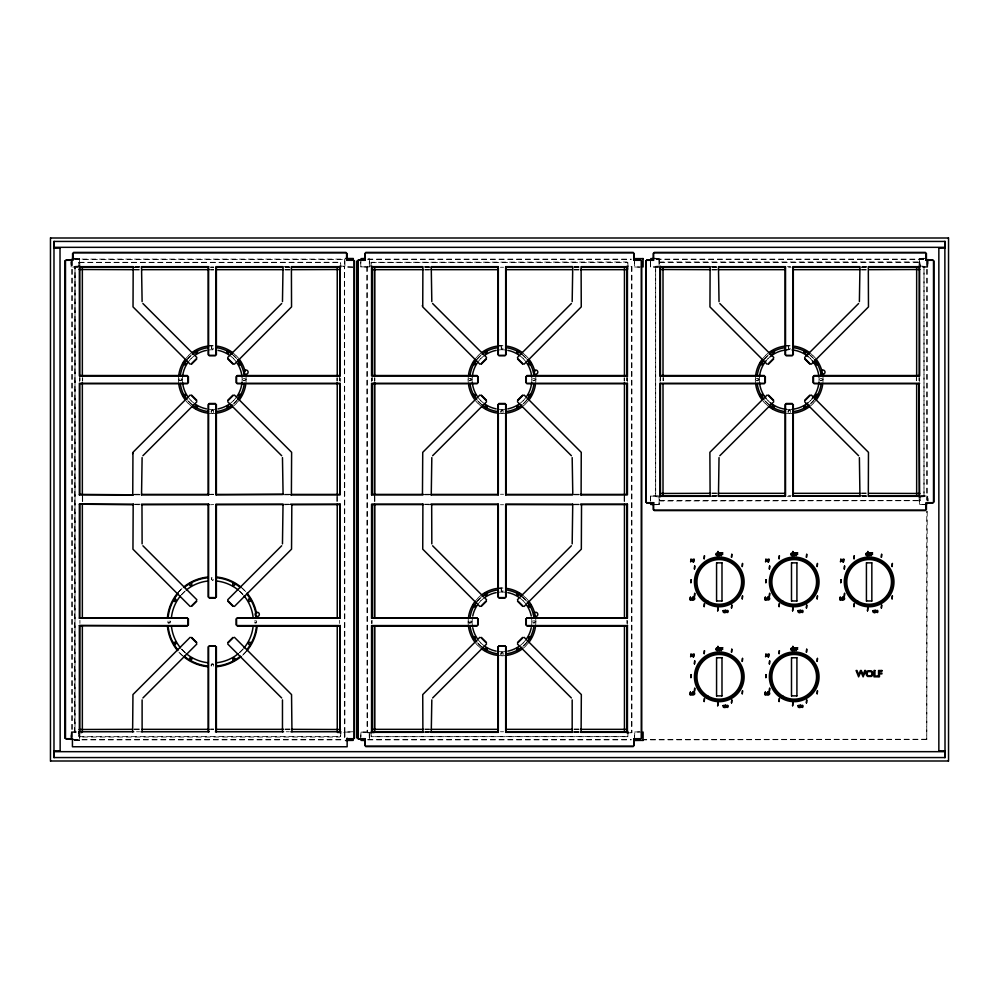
<?xml version="1.0" encoding="UTF-8"?>
<svg xmlns="http://www.w3.org/2000/svg" width="999" height="999" viewBox="0 0 999 999"><rect width="100%" height="100%" fill="white"/><g stroke="black" fill="none" stroke-linecap="round" stroke-linejoin="round"><path stroke-width="0.75" stroke-dasharray="5 3.75" d="M75 732.692L75 266.308L74.675 731.892L75.799 733.016L80.107 733.016M78.996 263.112L78.996 262.312L78.671 267.42M70.929 739.884L71.191 732.03L71.191 736.987M79.92 732.642L79.658 740.496L79.658 732.642M179.271 378.746C177.959 383.728 185.002 377.834 179.271 378.571M211.239 346.603C214.123 356.044 213.561 339.273 211.413 348.701M213.336 412.637C214.273 406.768 207.804 414.198 213.411 412.462M168.032 621.003C166.696 625.961 173.789 620.117 168.032 620.829M243.207 378.746C248.901 377.335 241.783 384.165 243.381 378.571M211.239 577.622C214.173 587.15 213.486 570.279 211.413 579.72M213.336 666.133C214.261 660.252 207.829 667.744 213.411 665.958M254.445 621.003C260.14 619.517 253.072 626.473 254.62 620.829M367.207 266.308L367.207 732.692L366.883 267.108L368.007 265.984L372.315 265.984M371.203 263.112L371.203 262.312L370.879 267.42M78.671 731.58L78.671 735.888L79.795 737.012L339.785 737.012L340.584 735.888M344.58 732.692L344.58 266.308L344.905 731.892L343.781 733.016L339.473 733.016M352.772 731.768L344.917 732.03L344.917 736.987M360.639 739.884L360.901 732.03L360.901 736.987M361.014 732.142L369.255 732.142L369.368 740.496L369.255 732.142L360.901 732.03M468.981 378.746C474.375 376.948 468.119 384.465 468.981 378.571M500.949 346.603C503.833 356.006 503.209 339.373 501.123 348.701M503.046 412.637C503.971 406.755 497.539 414.248 503.121 412.462M468.981 621.003C467.644 625.961 474.737 620.117 468.981 620.829M532.917 378.746C538.636 377.335 531.493 384.165 533.091 378.571M500.949 588.861C503.883 598.389 503.196 581.518 501.123 590.958M503.046 654.894C503.983 649.025 497.514 656.455 503.121 654.72M532.917 621.003C538.611 619.592 531.493 626.423 533.091 620.829M660.776 265.984L655.669 266.308L655.669 496.678L660.776 497.002M659.665 263.112L660.464 261.988L919.205 261.988L920.329 263.112L920.329 267.42M658.466 495.754L650.611 496.016L650.611 500.974M655.569 504.745L659.078 504.483L659.078 496.628M628.121 731.58L627.797 736.688L627.797 735.888M631.793 266.308L631.793 732.692L631.793 266.308L626.685 265.984M756.193 378.746C761.575 376.935 755.369 384.478 756.193 378.571M788.161 346.603C791.083 356.106 790.409 339.323 788.336 348.701M790.259 412.637C791.183 406.755 784.752 414.248 790.334 412.462M820.129 378.746C825.798 377.26 818.743 384.215 820.304 378.571M919.08 266.358L919.33 258.504L919.33 264.91M928.071 259.116L927.809 266.97L927.809 259.116M920.004 499.875L920.004 500.674L920.329 495.566M918.893 497.002L924 496.678L924 266.308L918.893 265.984M927.197 511.176L926.76 739.447L926.76 511.176M340.584 736.688L340.909 731.58M655.669 266.308L655.669 496.678M659.34 263.112L659.665 262.312M650.611 496.016L650.349 503.871M659.078 504.483L659.34 495.566M924 496.678L924 266.308M186.988 359.677L191.358 355.12M188.299 361.838L191.096 358.429M233.479 400.811L236.276 397.402M237.587 399.563L233.217 404.12M181.443 594.817L185.227 591.033M476.698 359.677L481.068 355.12M478.009 361.838L480.806 358.429M243.132 648.938L239.348 652.722M523.189 400.811L525.986 397.402M527.297 399.563L522.927 404.12M476.698 601.935L481.068 597.377M478.009 604.095L480.806 600.686M523.189 643.069L525.986 639.66M527.297 641.82L522.927 646.378M763.91 359.677L768.281 355.12M766.158 360.701L768.019 358.429M810.401 400.811L812.262 398.539M814.51 399.563L810.139 404.12M184.803 359.652L190.297 353.871M239.772 399.588L234.278 405.369M177.56 593.144L182.48 588.074M474.513 359.652L480.007 353.871M247.015 650.611L242.095 655.681M529.482 399.588L523.988 405.369M474.513 601.91L480.007 596.128M761.725 359.652L767.22 353.871M529.482 641.845L523.988 647.627M816.695 399.588L811.2 405.369M77.597 267.233L71.191 266.97L71.191 259.116M74.7 258.504L79.658 258.504L79.92 266.358M79.146 262.462L340.584 262.312L340.909 267.42M352.772 267.233L344.917 266.97L344.917 259.116M360.639 262.013L360.901 266.97L360.901 259.116M368.756 258.504L369.63 259.116L369.368 266.97L360.901 266.97M168.032 622.926L170.13 622.926L169.955 620.829M78.996 736.688L340.434 736.538M627.797 263.112L626.997 261.988L371.203 262.312M500.949 412.637L500.974 410.564L503.046 410.714M658.466 267.233L650.611 266.97L650.611 259.116M659.078 264.91L659.078 258.504L654.12 258.242M468.981 622.926L471.078 622.926L470.904 620.829M370.879 731.58L371.203 736.688L627.647 736.538M659.815 500.524L920.004 500.674L660.464 500.998L659.665 499.875M659.815 262.462L920.004 262.312M788.161 412.637L788.186 410.564L790.259 410.714M919.08 496.628L919.33 504.483L927.197 504.483M921.403 496.016L927.809 496.016L928.071 500.974M919.205 500.998L920.004 500.674M627.797 736.688L371.203 736.688M78.996 262.312L340.584 262.312M75 266.308L80.107 265.984M919.33 258.504L924.3 258.242M927.809 266.97L919.954 267.233M71.191 732.03L79.046 731.768M79.658 740.496L71.803 740.759M631.793 732.692L626.685 733.016M926.76 739.447L643.643 739.884M75.15 266.458L75.799 266.308M371.353 262.462L627.647 262.462M367.357 266.458L368.007 266.308M655.819 266.458L656.468 266.308M245.279 380.644L243.207 380.494M919.455 258.616L927.197 258.504M927.696 266.858L921.403 266.97M534.989 380.644L532.917 380.494M822.202 380.644L820.129 380.494M650.724 496.128L658.466 496.016M923.201 496.678L923.85 496.528M71.304 732.142L79.046 732.03M79.545 740.384L73.252 740.496M345.03 732.142L352.772 732.03M630.993 732.692L631.643 732.542M926.56 739.248L643.643 739.447M658.965 504.37L655.569 504.483M256.518 622.901L254.445 622.752M534.989 622.901L532.917 622.752M343.781 732.692L344.43 732.542M501.998 349.65L497.614 350.087A29.833 29.833 0 0 1 506.381 350.1M789.21 349.65L786.288 349.937A29.833 29.833 0 0 1 792.132 349.925M212.287 409.59L216.671 409.153M501.998 409.59L506.381 409.153M789.21 409.59L792.132 409.303M501.998 591.908L497.614 592.345A29.833 29.833 0 0 1 506.381 592.37M501.998 651.847L506.381 651.41M208.304 345.966L212.287 345.654M498.014 345.966L501.998 345.654M785.226 345.966L789.21 345.654M212.287 413.586L216.271 413.274M501.998 413.586L505.981 413.274M789.21 413.586L793.194 413.274M498.014 588.224L501.998 587.912M501.998 655.844L505.981 655.531M71.803 258.242L79.658 258.504M655.569 258.504L658.965 258.616M73.302 259.116L344.443 259.116M367.819 259.116L631.181 259.116M656.106 259.116L925.698 259.116M74.863 259.553L344.443 259.553M367.819 259.553L631.181 259.553M656.106 259.553L925.698 259.553M339.473 265.984L344.58 266.308M135.252 266.671L139.91 266.671M284.328 266.671L288.986 266.671M424.612 266.671L429.295 266.671M574.388 266.671L579.07 266.671M711.325 266.671L717.544 266.671M787.499 266.671L790.609 266.671M862.125 266.671L866.782 266.671M79.046 266.97L71.304 266.858M134.266 267.083L140.497 267.083M210.564 267.083L213.686 267.083M285.314 267.083L289.985 267.083M352.772 266.97L345.03 266.858M424.85 267.083L429.52 267.083M574.15 267.083L578.808 267.083M642.482 266.97L634.74 266.858L634.365 262.013M658.466 266.97L650.724 266.858M711.887 267.083L716.558 267.083M861.55 267.083L866.22 267.083M134.353 267.233L140.572 267.233M210.564 267.233L213.674 267.233M285.04 267.233L289.885 267.233M424.9 267.233L429.595 267.233M500.437 267.233L503.558 267.233M574.063 267.233L579.095 267.233M639.585 267.233L634.627 266.97L634.627 259.116M711.975 267.233L716.645 267.233M788.586 267.233L791.083 267.233M861.463 267.233L866.308 267.233M134.278 269.655L140.509 269.655M210.564 269.655L213.686 269.655M285.302 269.655L289.972 269.655M424.862 269.655L429.533 269.655M574.138 269.655L578.796 269.655M711.9 269.655L716.57 269.655M861.538 269.655L866.208 269.655M134.278 269.98L140.509 269.98M210.564 269.98L213.686 269.98M285.302 269.98L289.972 269.98M424.862 269.98L429.533 269.98M574.138 269.98L578.796 269.98M711.9 269.98L716.57 269.98M861.538 269.98L866.208 269.98M711.9 493.007L716.57 493.007M861.538 493.007L866.208 493.007M711.9 493.331L716.57 493.331M861.538 493.331L866.208 493.331M134.353 494.255L140.572 494.255M210.564 494.255L213.674 494.255M285.04 494.255L289.885 494.255M424.9 494.255L429.595 494.255M500.437 494.255L503.558 494.255M574.063 494.255L579.095 494.255M134.266 494.405L140.497 494.405M210.564 494.405L213.686 494.405M285.314 494.405L289.985 494.405M424.85 494.405L429.52 494.405M574.15 494.405L578.808 494.405M135.252 494.817L139.91 494.817M284.328 494.817L288.986 494.817M424.612 494.817L429.295 494.817M574.388 494.817L579.07 494.817M711.975 495.754L716.645 495.754M788.586 495.754L791.083 495.754M861.463 495.754L866.308 495.754M919.954 495.754L927.809 496.016M711.887 495.904L716.558 495.904M861.55 495.904L866.22 495.904M711.325 496.316L717.544 496.316M787.499 496.316L790.609 496.316M862.125 496.316L866.782 496.316M135.252 504.183L139.91 504.183M284.328 504.183L288.986 504.183M424.612 504.183L429.295 504.183M574.388 504.183L579.07 504.183M134.266 504.595L140.572 504.745M210.564 504.745L213.686 504.595M285.04 504.745L289.985 504.595M424.85 504.595L429.595 504.745M500.437 504.745L503.558 504.745M574.063 504.745L579.095 504.745M927.197 504.745L919.33 504.483M134.278 729.02L140.509 729.02M210.564 729.02L213.686 729.02M285.302 729.02L289.972 729.02M424.862 729.02L429.533 729.02M574.138 729.02L578.796 729.02M134.278 729.345L140.509 729.345M210.564 729.345L213.686 729.345M285.302 729.345L289.972 729.345M424.862 729.345L429.533 729.345M574.138 729.345L578.796 729.345M136.501 731.768L139.61 731.768M286.201 731.768L289.385 731.768M424.9 731.768L429.595 731.768M500.437 731.768L503.558 731.768M574.063 731.768L579.095 731.768M639.585 731.768L634.627 732.03L634.365 739.884M424.85 731.917L429.52 731.917M574.15 731.917L578.808 731.917M642.482 732.03L634.74 732.142L634.627 736.987M424.612 732.329L429.295 732.329M574.388 732.329L579.07 732.329M372.315 733.016L367.207 732.692M73.302 739.447L344.443 739.447M367.819 739.447L631.181 739.447M73.302 739.884L344.443 739.884M367.819 739.884L631.181 739.884M923.201 266.308L923.85 266.458M630.993 266.308L631.643 266.458M361.014 266.858L369.368 266.97L369.255 258.616M343.781 266.308L344.43 266.458M758.116 378.571L758.291 380.669L756.218 380.644M470.904 378.571L471.078 380.669L469.006 380.644M181.194 378.571L181.368 380.669L179.296 380.644M655.819 496.528L656.468 496.678M367.357 732.542L368.007 732.692M75.15 732.542L75.799 732.692M809.153 354.32L813.71 358.691M808.129 356.568L810.401 358.429M768.019 400.811L770.291 402.672M769.267 404.92L764.71 400.549M521.94 354.32L526.498 358.691M519.78 355.632L523.189 358.429M480.806 400.811L484.215 403.608M482.055 404.92L477.497 400.549M232.23 354.32L236.788 358.691M230.07 355.632L233.479 358.429M521.94 596.578L526.498 600.948M519.78 597.889L523.189 600.686M191.096 400.811L194.505 403.608M192.345 404.92L187.787 400.549M480.806 643.069L484.215 645.866M482.055 647.177L477.497 642.807M239.348 591.033L243.132 594.817M185.227 652.722L181.443 648.938M809.178 352.135L814.959 357.63M769.242 407.105L763.461 401.61M521.965 352.135L527.747 357.63M482.03 407.105L476.248 401.61M521.965 594.393L527.747 599.887M232.255 352.135L238.037 357.63M482.03 649.362L476.248 643.868M192.32 407.105L186.538 401.61M241.021 587.15L246.091 592.07M183.554 656.605L178.484 651.685M659.078 258.504L659.34 267.42M650.611 266.97L650.349 262.013M627.797 262.312L628.121 267.42M659.34 499.875L659.665 500.674M71.191 266.97L70.929 262.013M919.854 262.462L920.004 263.112M927.696 496.128L927.809 500.974M919.455 504.37L919.33 496.628M503.046 652.971L500.974 652.822L500.974 654.869M340.434 262.462L340.584 263.112M371.203 735.888L371.353 736.538M213.336 410.714L211.264 410.564L211.264 412.612M213.336 664.21L211.264 664.06L211.264 666.108M79.545 258.616L79.658 264.91M78.996 735.888L79.146 736.538M818.893 376.698L819.18 379.62M759.24 379.62L759.527 382.542M531.68 376.698L531.967 379.62M531.53 617.494L531.967 621.878M472.028 379.62L472.315 382.542M472.028 621.878L472.465 626.261M241.97 376.698L242.257 379.62M182.317 379.62L182.605 382.542M822.864 375.636L823.176 379.62M755.244 379.62L755.556 383.604M535.651 375.636L535.963 379.62M535.651 617.894L535.963 621.878M468.032 379.62L468.344 383.604M468.032 621.878L468.344 625.861M245.941 375.636L246.254 379.62M178.322 379.62L178.634 383.604M927.197 260.614L927.197 500.274M926.76 260.614L926.76 500.274M919.642 378.384L919.642 381.493M919.23 377.597L919.23 380.719M919.08 377.61L919.08 380.719M916.657 377.597L916.657 380.719M916.333 377.597L916.333 380.719M663.336 377.597L663.336 380.719M663.011 377.597L663.011 380.719M660.589 377.61L660.589 380.719M660.439 377.597L660.439 380.719M660.027 378.384L660.027 381.493M627.434 378.421L627.434 381.518M627.434 620.579L627.434 623.688M627.022 377.634L627.022 380.744M626.873 377.634L626.873 380.744M626.873 620.317L626.873 623.438M624.45 377.847L624.45 380.969M624.45 496.378L624.45 502.622M624.125 377.847L624.125 380.969M624.125 496.378L624.125 502.622M374.875 377.847L374.875 380.969M374.875 496.378L374.875 502.622M372.127 377.634L372.127 380.744M372.127 620.317L372.127 623.438M371.978 377.634L371.978 380.744M371.566 378.421L371.566 381.518M371.566 620.579L371.566 623.688M344.655 259.116L344.655 266.358M344.655 732.642L344.655 739.884M340.222 378.421L340.222 381.518M339.81 377.634L339.81 380.744M339.66 377.634L339.66 380.744M339.66 620.317L339.66 623.438M337.237 377.847L337.237 380.969M337.237 496.378L337.237 502.622M336.913 377.847L336.913 380.969M336.913 496.378L336.913 502.622M82.667 377.847L82.667 380.969M82.667 496.378L82.667 502.622M82.343 377.847L82.343 380.969M82.343 496.378L82.343 502.622M79.92 377.634L79.92 380.744M79.92 620.317L79.92 623.438M79.77 377.634L79.77 380.744M79.358 378.421L79.358 381.518M75 267.108L75 731.892M72.24 260.614L72.24 736.825M71.803 260.614L71.803 738.386M813.136 403.546A33.829 33.829 0 0 1 810.152 406.193M789.21 413.449A33.829 33.829 0 0 1 785.226 413.224M765.284 403.546A33.829 33.829 0 0 1 762.637 400.562M755.381 379.62A33.829 33.829 0 0 1 755.606 375.636M765.284 355.694A33.829 33.829 0 0 1 768.268 353.047M785.226 346.016A33.829 33.829 0 0 1 793.194 346.016M813.136 355.694A33.829 33.829 0 0 1 815.783 358.678M823.039 379.62A33.829 33.829 0 0 1 822.814 383.604M535.826 621.878A33.829 33.829 0 0 1 535.601 625.861M525.924 645.804A33.829 33.829 0 0 1 522.939 648.451M501.998 655.706A33.829 33.829 0 0 1 498.014 655.481M478.071 645.804A33.829 33.829 0 0 1 475.424 642.819M468.169 621.878A33.829 33.829 0 0 1 468.394 617.894M478.071 597.951A33.829 33.829 0 0 1 481.056 595.304M498.014 588.274A33.829 33.829 0 0 1 505.981 588.274M525.924 597.951A33.829 33.829 0 0 1 528.571 600.936M525.924 403.546A33.829 33.829 0 0 1 522.939 406.193M501.998 413.449A33.829 33.829 0 0 1 498.014 413.224M478.071 403.546A33.829 33.829 0 0 1 475.424 400.562M468.169 379.62A33.829 33.829 0 0 1 468.394 375.636M478.071 355.694A33.829 33.829 0 0 1 481.056 353.047M498.014 346.016A33.829 33.829 0 0 1 505.981 346.016M525.924 355.694A33.829 33.829 0 0 1 528.571 358.678M535.826 379.62A33.829 33.829 0 0 1 535.601 383.604M246.091 651.685A45.067 45.067 0 0 1 241.021 656.605M182.48 655.681A45.067 45.067 0 0 1 177.56 650.611M178.484 592.07A45.067 45.067 0 0 1 183.554 587.15M242.095 588.074A45.067 45.067 0 0 1 247.015 593.144M236.214 403.546A33.829 33.829 0 0 1 233.229 406.193M212.287 413.449A33.829 33.829 0 0 1 208.304 413.224M188.361 403.546A33.829 33.829 0 0 1 185.714 400.562M178.459 379.62A33.829 33.829 0 0 1 178.684 375.636M188.361 355.694A33.829 33.829 0 0 1 191.346 353.047M208.304 346.016A33.829 33.829 0 0 1 216.271 346.016M236.214 355.694A33.829 33.829 0 0 1 238.861 358.678M246.116 379.62A33.829 33.829 0 0 1 245.891 383.604M810.314 400.724A29.833 29.833 0 0 1 806.98 403.584M789.21 409.453A29.833 29.833 0 0 1 786.288 409.315M768.106 400.724A29.833 29.833 0 0 1 765.246 397.39M759.377 379.62A29.833 29.833 0 0 1 759.515 376.698M768.106 358.516A29.833 29.833 0 0 1 771.44 355.656M810.314 358.516A29.833 29.833 0 0 1 813.174 361.85M819.043 379.62A29.833 29.833 0 0 1 818.905 382.542M523.101 642.981A29.833 29.833 0 0 1 519.767 645.841M501.998 651.71A29.833 29.833 0 0 1 497.614 651.398M480.894 642.981A29.833 29.833 0 0 1 478.034 639.647M472.165 621.878A29.833 29.833 0 0 1 472.49 617.494M480.894 600.774A29.833 29.833 0 0 1 484.228 597.914M523.101 600.774A29.833 29.833 0 0 1 525.961 604.108M531.83 621.878A29.833 29.833 0 0 1 531.518 626.261M523.101 400.724A29.833 29.833 0 0 1 519.767 403.584M501.998 409.453A29.833 29.833 0 0 1 497.614 409.14M480.894 400.724A29.833 29.833 0 0 1 478.034 397.39M472.165 379.62A29.833 29.833 0 0 1 472.302 376.698M480.894 358.516A29.833 29.833 0 0 1 484.228 355.656M523.101 358.516A29.833 29.833 0 0 1 525.961 361.85M531.83 379.62A29.833 29.833 0 0 1 531.693 382.542M243.169 648.963A41.071 41.071 0 0 1 239.373 652.759M185.202 652.759A41.071 41.071 0 0 1 181.406 648.963M181.406 594.792A41.071 41.071 0 0 1 185.202 590.996M239.373 590.996A41.071 41.071 0 0 1 243.169 594.792M233.391 400.724A29.833 29.833 0 0 1 230.057 403.584M212.287 409.453A29.833 29.833 0 0 1 207.904 409.14M191.184 400.724A29.833 29.833 0 0 1 188.324 397.39M182.455 379.62A29.833 29.833 0 0 1 182.592 376.698M191.184 358.516A29.833 29.833 0 0 1 194.518 355.656M207.904 350.1A29.833 29.833 0 0 1 216.671 350.1M233.391 358.516A29.833 29.833 0 0 1 236.251 361.85M242.12 379.62A29.833 29.833 0 0 1 241.983 382.542M813.723 400.562A32.23 32.23 0 0 1 808.154 405.706M768.268 404.133A32.23 32.23 0 0 1 763.124 398.564M764.697 358.678A32.23 32.23 0 0 1 770.266 353.534M810.152 355.107A32.23 32.23 0 0 1 815.296 360.676M526.51 642.819A32.23 32.23 0 0 1 520.941 647.964M481.056 646.39A32.23 32.23 0 0 1 475.911 640.821M477.485 600.936A32.23 32.23 0 0 1 483.054 595.791M522.939 597.365A32.23 32.23 0 0 1 528.084 602.934M526.51 400.562A32.23 32.23 0 0 1 520.941 405.706M481.056 404.133A32.23 32.23 0 0 1 475.911 398.564M477.485 358.678A32.23 32.23 0 0 1 483.054 353.534M522.939 355.107A32.23 32.23 0 0 1 528.084 360.676M236.8 400.562A32.23 32.23 0 0 1 231.231 405.706M191.346 404.133A32.23 32.23 0 0 1 186.201 398.564M187.775 358.678A32.23 32.23 0 0 1 193.344 353.534M233.229 355.107A32.23 32.23 0 0 1 238.374 360.676M374.55 496.378L374.55 502.622L374.55 496.378M374.55 377.847L374.55 380.969L374.55 377.847"/><path stroke-width="1.5" d="M53.983 757.704L53.983 751.535M53.983 247.465L53.983 241.296M65.497 738.136L65.497 260.864M374.55 730.331L374.55 625.836L374.55 731.892L373.751 732.692M374.55 268.669L374.55 376.286L374.55 267.108M945.017 757.704L945.017 751.535M945.017 247.465L945.017 241.296M132.755 494.393L132.954 452.31L190.16 395.042M132.617 453.708L132.73 453.034M50.462 237.774L50.462 761.226M53.983 248.039L53.983 750.961M627.797 268.856L626.997 269.655L580.357 269.655M643.106 266.97L643.106 258.504M643.106 740.496L643.106 732.03M716.57 562.724L716.57 601.111M721.99 601.111L721.99 562.724M716.57 657.629L716.57 696.016M721.99 696.016L721.99 657.629M791.495 562.724L791.495 601.111M796.915 601.111L796.915 562.724M791.495 657.629L791.495 696.016M796.915 696.016L796.915 657.629M866.42 562.724L866.42 601.111M938.848 248.039L938.848 750.961M871.84 601.111L871.84 562.724M948.538 761.226L948.538 237.774M764.285 362.974L766.158 360.701M812.262 398.539L814.135 396.266M133.179 504.183L132.954 549.188L190.16 606.455M291.396 494.817L291.621 452.31L234.415 395.042M54.121 248.177L60.152 248.039M190.16 364.198L133.029 306.905L133.179 266.671L79.358 266.671L79.358 375.936L187.437 375.936M208.604 354.77L208.604 266.671L208.192 267.233M282.467 301.611L283.029 266.671L215.971 266.671L215.971 354.77M191.346 363.798L196.466 358.678M191.633 364.098L196.766 358.966M187.437 383.304L79.358 383.304L79.358 494.817L79.92 494.255M227.71 357.492L281.668 303.521M142.907 455.719L196.865 401.748M234.415 364.198L291.546 306.905L291.396 266.671L340.222 266.671L340.222 375.936L237.138 375.936M346.591 253.371L346.591 260.302L347.153 259.74M345.529 258.504L353.384 258.504M227.809 400.274L232.942 395.142M228.109 400.562L233.229 395.442M141.546 494.817L142.108 457.629M479.87 364.198L422.739 306.905L422.889 266.671L371.566 266.671L371.566 375.936L477.147 375.936M187.437 618.194L79.358 618.194L79.92 617.782M215.971 404.47L215.971 494.817L216.383 494.255M208.042 504.745L208.604 504.183L141.471 504.183M237.138 383.304L339.66 383.304M498.314 354.77L498.314 266.671L497.902 267.233M191.346 606.056L196.466 600.936M191.633 606.356L196.766 601.223M190.16 637.3L132.954 694.567L132.617 731.768M227.71 599.75L281.668 545.779M142.907 697.976L196.865 644.005M234.415 606.455L291.546 549.163L291.82 504.607M339.66 504.745L340.222 504.183L290.534 504.183M481.056 363.798L486.176 358.678M481.343 364.098L486.476 358.966M477.147 383.304L371.566 383.304L371.566 494.817L372.127 494.255M227.809 642.532L232.942 637.399M228.109 642.819L233.229 637.699M479.87 395.042L422.739 452.335L422.465 494.393M517.42 357.492L571.378 303.521M432.617 455.719L486.575 401.748M524.125 364.198L581.256 306.905L581.106 266.671L627.434 266.671L627.434 376.86M633.803 253.371L633.803 260.302L634.365 259.74M517.519 400.274L522.652 395.142M517.819 400.562L522.939 395.442M431.256 494.817L431.818 457.629M422.889 504.183L422.739 549.163L479.87 606.455M237.138 625.561L340.222 625.561L339.66 625.973M423.052 504.183L371.566 504.183L371.566 618.194L372.127 617.782M505.681 404.47L505.681 494.817L506.093 494.255M497.752 504.745L498.314 504.183L430.856 504.183M785.526 354.77L785.526 267.233M581.106 494.817L581.256 452.335L524.125 395.042M572.739 504.183L572.177 543.868M481.056 606.056L486.176 600.936M481.343 606.356L486.476 601.223M364.635 739.26L365.197 738.698L365.197 745.629M477.147 625.561L371.566 625.561L371.566 732.329L372.127 731.768M479.87 637.3L422.739 694.592L422.889 732.329M517.42 599.75L571.378 545.779M859.39 301.611L859.952 266.671L792.894 266.671L792.894 354.77M432.617 697.976L486.575 644.005M524.125 606.455L581.331 549.188L581.53 504.607M626.873 504.745L627.434 504.183L580.631 504.183M768.268 363.798L773.388 358.678M768.556 364.098L773.688 358.966M650.611 504.483L654.12 504.483M653.096 503.246L653.658 502.684L646.728 502.684M660.027 383.042L660.027 496.316L660.589 495.754M517.519 642.532L522.652 637.399M517.819 642.819L522.939 637.699M767.082 395.042L709.877 452.31L710.114 496.316L660.027 496.316M804.632 357.492L858.591 303.521M431.256 732.329L431.818 699.887M719.829 455.719L773.788 401.748M811.338 364.198L868.468 306.905L868.318 266.671L919.642 266.671L919.642 375.936L814.06 375.936M926.011 253.371L926.011 260.302L926.572 259.74M938.985 248.177L945.017 248.039M804.732 400.274L809.864 395.142M805.032 400.562L810.152 395.442M572.827 732.329L505.681 732.329L506.093 731.768M859.39 457.629L859.952 496.316L792.894 495.754M811.338 395.042L868.468 452.335L868.318 496.316L919.642 496.316L919.08 383.304M581.106 732.329L581.331 694.567L524.125 637.3M634.627 740.496L642.981 740.384M770.291 356.568L772.564 354.695M805.856 404.545L808.129 402.672M692.682 597.252L693.893 597.252A1.386 1.386 0 0 1 693.893 599.812L692.669 599.825M767.607 597.252L768.818 597.252A1.361 1.361 0 0 1 769.63 598.164A1.399 1.399 0 0 1 768.83 599.837L767.594 599.825A1.399 1.399 0 0 1 767.756 597.265M842.532 597.252L843.743 597.252A1.386 1.386 0 0 1 843.743 599.812L842.519 599.825M50.687 237.999L948.313 237.999M54.121 241.433L944.879 241.433M361.014 258.616L364.41 258.504M340.434 269.505L291.521 269.655M944.879 247.327L54.121 247.327M919.854 269.505L869.33 269.655M659.815 493.481L710.339 493.331M54.121 751.673L944.879 751.673M54.121 750.823L60.152 750.961M353.271 740.384L345.529 740.496M938.985 750.823L945.017 750.961M948.313 761.001L50.687 761.001M634.74 258.616L642.981 258.616M650.724 258.616L654.12 258.504M716.708 562.862L721.852 562.862M791.633 562.862L796.777 562.862M79.146 729.495L132.73 729.345M81.543 732.692L82.343 731.892L82.343 625.836M866.558 562.862L871.702 562.862M721.852 600.973L716.708 600.973M59.441 750.961L60.152 750.249L60.015 248.177M796.777 600.973L791.633 600.973M871.702 600.973L866.558 600.973M716.708 657.767L721.852 657.767M791.633 657.767L796.777 657.767M721.852 695.878L716.708 695.878M796.777 695.878L791.633 695.878M944.305 750.961L945.017 750.249L944.879 248.177M944.879 757.567L54.121 757.567M692.869 692.095L693.893 692.157A1.386 1.386 0 0 1 693.893 694.717L692.669 694.73M767.794 692.095L768.818 692.157A1.361 1.361 0 0 1 769.63 693.069A1.399 1.399 0 0 1 768.83 694.742L767.781 694.792M73.551 252.397L346.029 252.397M365.759 252.397L633.241 252.397M654.22 252.397L925.449 252.397M73.551 252.809L346.029 252.809M365.759 252.809L633.241 252.809M654.22 252.809L925.449 252.809M66.059 259.89L72.577 259.89L72.577 253.371M353.521 259.89L347.003 259.89L347.003 253.371M358.266 259.89L364.785 259.89L364.785 253.371M640.734 259.89L634.215 259.89L634.215 253.371M646.728 259.89L653.246 259.89L653.246 253.371M932.941 259.89L926.423 259.89L926.423 253.371M66.059 260.302L72.989 260.302L72.989 253.371M346.591 260.302L353.521 260.302M358.266 260.302L365.197 260.302L365.197 253.371M633.803 260.302L640.734 260.302M646.728 260.302L653.658 260.302L653.658 253.371M926.011 260.302L932.941 260.302M208.604 266.671L141.533 266.671L142.108 301.611M498.314 266.671L431.243 266.671L431.818 301.611M505.681 354.77L505.681 266.671L572.752 266.671L506.093 267.083L506.093 354.77M660.027 376.835L660.027 266.671L710.114 266.671L709.952 306.905L767.082 364.198M785.526 266.671L718.456 266.671L719.03 301.611M132.767 267.083L79.77 267.083L79.77 376.074M141.958 267.083L208.192 267.083L208.192 354.77M282.617 267.083L216.383 267.083L216.383 354.77M291.808 267.083L339.81 267.083L339.81 376.074M422.477 267.083L371.978 267.083L371.978 375.524L477.147 375.524M431.668 267.083L497.902 267.083L497.902 354.77M581.518 267.083L627.022 267.083L627.022 376.074M709.69 267.083L660.439 267.083L660.439 376.049M718.88 267.083L785.114 267.083L785.114 354.77M859.54 267.083L793.306 267.083L793.306 354.77M141.458 267.233L142.108 267.233M431.168 267.233L431.818 267.233M572.739 267.233L572.177 301.611M132.73 269.655L79.146 269.505M142.07 269.655L209.016 269.655M216.795 269.655L283.741 269.655M372.003 269.655L423.314 269.655M431.081 269.655L497.939 269.655M505.719 269.655L572.577 269.655M710.339 269.655L659.815 269.505M718.131 269.655L785.164 269.655M792.956 269.655L859.977 269.655M209.166 355.332L215.409 355.332M498.876 355.332L505.119 355.332M786.088 355.332L792.332 355.332M209.166 355.744L215.409 355.744M498.876 355.744L505.119 355.744M786.088 355.744L792.332 355.744M79.77 375.524L187.437 375.524M237.138 375.524L339.81 375.524M526.848 375.524L627.022 375.524M660.439 375.524L764.36 375.524M814.06 375.524L919.23 375.524M526.848 375.936L626.873 375.936M764.36 375.936L660.589 375.936M526.848 383.304L626.873 383.304M764.36 383.304L660.589 383.304M814.06 383.304L919.642 383.304M187.437 383.716L79.77 383.716L79.77 494.405L133.179 494.817M237.138 383.716L339.81 383.716L339.81 494.405L291.533 494.405M477.147 383.716L371.978 383.716L371.978 494.405L423.301 494.405M526.848 383.716L627.022 383.716L627.022 494.405L580.369 494.405M764.36 383.716L660.439 383.716L660.439 495.904L710.326 495.904M814.06 383.716L919.23 383.716L919.23 495.904L868.73 495.904M209.166 403.496L215.409 403.496M498.876 403.496L505.119 403.496M786.088 403.496L792.332 403.496M209.166 403.908L215.409 403.908M498.876 403.908L505.119 403.908M786.088 403.908L792.332 403.908M718.131 493.331L785.164 493.331M792.956 493.331L859.977 493.331M869.33 493.331L919.854 493.481M208.192 494.255L208.604 494.817L208.604 404.47M282.467 457.629L283.079 494.255M497.902 494.255L498.314 494.817L498.314 404.47M572.177 457.629L572.789 494.255M141.958 494.405L209.016 494.405M283.753 494.405L216.383 494.405L216.383 404.47M431.068 494.405L497.939 494.405L497.902 404.47M505.719 494.405L572.589 494.405M79.358 494.817L133.704 494.817M141.471 494.817L208.604 494.817M215.971 494.817L282.617 494.405M290.534 494.817L340.222 494.817L340.222 383.304M371.566 494.817L423.052 494.817M430.856 494.817L498.314 494.817M505.681 494.817L572.827 494.817M580.631 494.817L627.434 494.817L627.434 383.067M785.526 495.754L785.526 404.47M718.119 495.904L785.152 495.904L785.114 404.47M792.956 495.904L859.989 495.904M785.526 496.316L718.456 496.316L719.03 457.629M926.011 509.615L926.011 502.684L932.941 502.684M646.728 503.096L653.246 503.096L653.246 509.615M932.941 503.096L926.423 503.096L926.423 509.615M79.358 618.194L79.358 504.183L133.704 504.183M215.971 597.027L215.971 504.183L283.029 504.183L282.467 543.868M505.681 597.027L505.681 504.183L572.827 504.183M133.179 504.745L79.358 504.183M141.496 504.745L209.016 504.595M216.383 504.745L283.753 504.595M291.346 504.745L339.81 504.595L339.81 618.181M423.301 504.595L371.978 504.595L371.978 617.782L477.147 617.782M431.068 504.595L497.939 504.595L497.902 597.027M505.719 504.595L572.739 504.745M580.369 504.595L627.022 504.595L627.022 618.256M654.22 510.177L925.449 510.177M654.22 510.589L925.449 510.589M209.166 597.589L215.409 597.589M498.876 597.589L505.119 597.589M209.166 598.001L215.409 598.001M498.876 598.001L505.119 598.001M79.77 617.782L187.437 617.782M237.138 617.782L339.81 617.782M526.848 617.782L627.022 617.782M237.138 618.194L340.222 618.194L340.222 504.183M371.566 618.194L477.147 618.194M526.848 618.194L627.434 618.194L627.434 504.183M79.358 731.768L79.358 625.561L187.437 625.561M526.848 625.561L627.434 625.561L626.873 625.973M187.437 625.973L79.358 625.561M237.138 625.973L339.81 625.973L339.81 731.768M477.147 625.973L371.978 625.973L371.978 731.917L423.301 731.917M526.848 625.973L627.022 625.973L627.022 731.917L580.369 731.917M209.166 645.754L215.409 645.754M498.876 645.754L505.119 645.754M209.166 646.166L215.409 646.166M498.876 646.166L505.119 646.166M142.07 729.345L209.016 729.345M216.795 729.345L283.741 729.345M291.521 729.345L340.434 729.495M372.003 729.345L423.314 729.345M431.081 729.345L497.939 729.345M505.719 729.345L572.577 729.345M580.357 729.345L626.997 729.345L627.797 733.016M78.796 731.768L133.741 731.768M140.984 731.768L209.166 731.768M215.409 731.768L283.591 731.768M290.834 731.768L340.784 731.768M422.327 731.768L422.977 731.768M497.902 731.768L498.314 732.329L498.314 646.728M572.177 699.887L572.177 731.768L572.827 731.768M431.068 731.917L497.939 731.917L497.902 646.728M505.719 731.917L572.589 731.917M371.566 732.329L423.052 732.329M430.856 732.329L498.314 732.329M580.631 732.329L627.434 732.329L627.434 625.237M628.121 732.692L624.45 731.892L624.45 625.836M66.059 738.698L72.427 738.698M347.153 738.698L353.521 738.698M358.266 738.698L365.197 738.698M633.803 745.629L633.803 738.698L640.734 738.698M66.059 739.11L72.427 739.11M347.153 739.11L353.521 739.11M358.266 739.11L364.785 739.11L364.785 745.629M640.734 739.11L634.215 739.11L634.215 745.629M364.41 740.496L361.014 740.384M365.759 746.191L633.241 746.191M365.759 746.603L633.241 746.603M338.037 732.692L337.237 731.892L337.237 625.836M805.856 354.695L808.129 356.568M770.291 402.672L772.564 404.545M868.755 267.108L919.23 267.083L919.23 376.049M805.032 358.678L810.152 363.798M804.732 358.966L809.864 364.098M719.829 303.521L773.788 357.492M804.632 401.748L858.591 455.719M768.556 395.142L773.688 400.274M768.268 395.442L773.388 400.562M517.819 358.678L522.939 363.798M517.519 358.966L522.652 364.098M432.617 303.521L486.575 357.492M517.42 401.748L571.378 455.719M481.343 395.142L486.476 400.274M481.056 395.442L486.176 400.562M431.68 504.607L431.818 543.868M517.819 600.936L522.939 606.056M517.519 601.223L522.652 606.356M432.617 545.779L486.575 599.75M517.42 644.005L571.378 697.976M228.109 358.678L233.229 363.798M227.809 358.966L232.942 364.098M481.343 637.399L486.476 642.532M481.056 637.699L486.176 642.819M142.907 303.521L196.865 357.492M227.71 401.748L281.668 455.719M191.633 395.142L196.766 400.274M191.346 395.442L196.466 400.562M141.97 504.607L142.108 543.868M228.109 600.936L233.229 606.056M227.809 601.223L232.942 606.356M142.907 545.779L196.865 599.75M234.415 637.3L291.546 694.592L291.958 731.768M227.71 644.005L281.668 697.976M79.92 504.745L79.77 618.181M191.633 637.399L196.766 642.532M191.346 637.699L196.466 642.819M812.262 360.701L814.135 362.974M764.285 396.266L766.158 398.539M422.327 305.532L422.44 306.206M945.017 242.008L945.017 246.753M945.017 752.247L945.017 756.992M933.915 260.864L933.915 502.122M933.503 260.864L933.503 502.122M916.657 267.108L916.657 376.049M916.657 383.828L916.657 495.879M813.498 376.498L813.498 382.742M813.086 376.498L813.086 382.742M793.306 404.47L793.306 495.904M792.894 404.47L792.894 496.316M765.334 376.498L765.334 382.742M764.922 376.498L764.922 382.742M663.011 267.108L663.011 376.049M663.011 383.828L663.011 495.879M653.658 502.684L653.658 509.615M646.166 260.864L646.166 502.122M645.754 260.864L645.754 502.122M641.708 260.864L641.708 738.136M641.296 260.864L641.296 738.136M624.45 267.108L624.45 376.286M624.45 382.53L624.45 494.817M624.45 504.183L624.45 618.031M526.286 376.498L526.286 382.742M526.286 618.756L526.286 624.999M525.874 376.498L525.874 382.742M525.874 618.756L525.874 624.999M506.093 404.47L506.093 494.405M506.093 504.595L506.093 597.027M506.093 646.728L506.093 731.917M505.681 646.728L505.681 732.329M498.314 504.183L498.314 597.027M478.121 376.498L478.121 382.742M478.121 618.756L478.121 624.999M477.709 376.498L477.709 382.742M477.709 618.756L477.709 624.999M354.495 260.864L354.495 738.136M354.083 260.864L354.083 738.136M347.153 738.136L347.153 746.753L72.427 746.753L72.427 738.136M340.222 625.561L340.222 731.768M337.237 267.108L337.237 376.286M337.237 382.53L337.237 494.817M337.237 504.183L337.237 618.031M282.467 699.887L282.467 731.768M236.576 376.498L236.576 382.742M236.576 618.756L236.576 624.999M236.164 376.498L236.164 382.742M236.164 618.756L236.164 624.999M216.383 504.595L216.383 597.027M216.383 646.728L216.383 731.768M215.971 646.728L215.971 731.768M208.604 504.183L208.604 597.027M208.604 646.728L208.604 731.768M208.192 404.47L208.192 494.405M208.192 504.595L208.192 597.027M208.192 646.728L208.192 731.768M188.411 376.498L188.411 382.742M188.411 618.756L188.411 624.999M187.999 376.498L187.999 382.742M187.999 618.756L187.999 624.999M142.108 699.887L142.108 731.768M82.343 267.108L82.343 376.286M82.343 382.53L82.343 494.817M82.343 504.183L82.343 618.031M79.92 625.973L79.77 731.768M53.983 242.008L53.983 246.753M53.983 752.247L53.983 756.992M866.258 672.827A3.222 3.222 0 0 0 867.694 676.46L871.328 676.448A3.134 3.134 0 0 0 872.789 674.5L872.876 674.088A3.409 3.409 0 0 0 872.789 672.827L872.664 672.427A3.084 3.084 0 0 0 871.315 670.891L867.719 670.891A3.159 3.159 0 0 0 866.233 672.827M822.627 384.915A33.829 33.829 0 0 1 816.583 399.513M809.103 406.993A33.829 33.829 0 0 1 794.505 413.037M783.915 413.037A33.829 33.829 0 0 1 769.317 406.993M761.837 399.513A33.829 33.829 0 0 1 755.793 384.915M755.793 374.325A33.829 33.829 0 0 1 761.837 359.727M769.317 352.247A33.829 33.829 0 0 1 783.915 346.203M794.505 346.203A33.829 33.829 0 0 1 809.103 352.247M816.583 359.727A33.829 33.829 0 0 1 822.627 374.325M535.414 627.172A33.829 33.829 0 0 1 529.37 641.77M521.89 649.25A33.829 33.829 0 0 1 507.292 655.294M496.703 655.294A33.829 33.829 0 0 1 482.105 649.25M474.625 641.77A33.829 33.829 0 0 1 468.581 627.172M468.581 616.583A33.829 33.829 0 0 1 474.625 601.985M482.105 594.505A33.829 33.829 0 0 1 496.703 588.461M507.292 588.461A33.829 33.829 0 0 1 521.89 594.505M529.37 601.985A33.829 33.829 0 0 1 535.414 616.583M535.414 384.915A33.829 33.829 0 0 1 529.37 399.513M521.89 406.993A33.829 33.829 0 0 1 507.292 413.037M496.703 413.037A33.829 33.829 0 0 1 482.105 406.993M474.625 399.513A33.829 33.829 0 0 1 468.581 384.915M468.581 374.325A33.829 33.829 0 0 1 474.625 359.727M482.105 352.247A33.829 33.829 0 0 1 496.703 346.203M507.292 346.203A33.829 33.829 0 0 1 521.89 352.247M529.37 359.727A33.829 33.829 0 0 1 534.902 371.715M257.155 626.123A45.067 45.067 0 0 1 247.015 650.611M241.021 656.605A45.067 45.067 0 0 1 216.533 666.745M208.042 666.745A45.067 45.067 0 0 1 183.554 656.605M177.56 650.611A45.067 45.067 0 0 1 167.42 626.123M167.42 617.632A45.067 45.067 0 0 1 177.56 593.144M183.554 587.15A45.067 45.067 0 0 1 208.042 577.01M216.533 577.01A45.067 45.067 0 0 1 241.021 587.15M247.015 593.144A45.067 45.067 0 0 1 256.568 613.436M245.704 384.915A33.829 33.829 0 0 1 239.66 399.513M232.18 406.993A33.829 33.829 0 0 1 217.582 413.037M206.993 413.037A33.829 33.829 0 0 1 192.395 406.993M184.915 399.513A33.829 33.829 0 0 1 178.871 384.915M178.871 374.325A33.829 33.829 0 0 1 184.915 359.727M192.395 352.247A33.829 33.829 0 0 1 206.993 346.203M217.582 346.203A33.829 33.829 0 0 1 232.18 352.247M239.66 359.727A33.829 33.829 0 0 1 245.192 371.715M818.905 382.542A29.833 29.833 0 0 1 814.023 396.191M805.781 404.433A29.833 29.833 0 0 1 792.132 409.315M786.288 409.315A29.833 29.833 0 0 1 772.639 404.433M764.397 396.191A29.833 29.833 0 0 1 759.515 382.542M759.515 376.698A29.833 29.833 0 0 1 764.397 363.049M772.639 354.807A29.833 29.833 0 0 1 786.288 349.925M792.132 349.925A29.833 29.833 0 0 1 805.781 354.807M814.023 363.049A29.833 29.833 0 0 1 818.905 376.698M531.256 627.697A29.833 29.833 0 0 1 526.81 638.448M518.568 646.69A29.833 29.833 0 0 1 507.817 651.136M496.178 651.136A29.833 29.833 0 0 1 485.427 646.69M477.185 638.448A29.833 29.833 0 0 1 472.739 627.697M472.739 616.058A29.833 29.833 0 0 1 477.185 605.307M485.427 597.065A29.833 29.833 0 0 1 496.178 592.619M507.817 592.619A29.833 29.833 0 0 1 518.568 597.065M526.81 605.307A29.833 29.833 0 0 1 531.256 616.058M531.693 382.542A29.833 29.833 0 0 1 526.81 396.191M518.568 404.433A29.833 29.833 0 0 1 507.817 408.878M496.178 408.878A29.833 29.833 0 0 1 485.427 404.433M477.185 396.191A29.833 29.833 0 0 1 472.302 382.542M472.302 376.698A29.833 29.833 0 0 1 477.185 363.049M485.427 354.807A29.833 29.833 0 0 1 496.178 350.362M507.817 350.362A29.833 29.833 0 0 1 518.568 354.807M526.81 363.049A29.833 29.833 0 0 1 531.693 376.698M253.172 625.898A41.071 41.071 0 0 1 244.043 647.939M238.349 653.633A41.071 41.071 0 0 1 216.308 662.762M208.267 662.762A41.071 41.071 0 0 1 186.226 653.633M180.532 647.939A41.071 41.071 0 0 1 171.403 625.898M171.403 617.857A41.071 41.071 0 0 1 180.532 595.816M186.226 590.122A41.071 41.071 0 0 1 208.267 580.993M216.308 580.993A41.071 41.071 0 0 1 238.349 590.122M244.043 595.816A41.071 41.071 0 0 1 253.172 617.857M241.983 382.542A29.833 29.833 0 0 1 237.1 396.191M228.858 404.433A29.833 29.833 0 0 1 218.107 408.878M206.468 408.878A29.833 29.833 0 0 1 195.717 404.433M187.475 396.191A29.833 29.833 0 0 1 182.592 382.542M182.592 376.698A29.833 29.833 0 0 1 187.475 363.049M195.717 354.807A29.833 29.833 0 0 1 206.468 350.362M218.107 350.362A29.833 29.833 0 0 1 228.858 354.807M237.1 363.049A29.833 29.833 0 0 1 241.983 376.698M767.931 694.804A1.399 1.399 0 0 1 767.944 692.107M692.831 694.717A1.386 1.386 0 0 1 693.031 692.095M842.694 599.812A1.386 1.386 0 0 1 842.694 597.252M692.844 599.812A1.386 1.386 0 0 1 692.844 597.252M821.215 383.416A32.23 32.23 0 0 1 814.522 399.575M809.165 404.932A32.23 32.23 0 0 1 793.006 411.625M785.414 411.625A32.23 32.23 0 0 1 769.255 404.932M763.898 399.575A32.23 32.23 0 0 1 757.205 383.416M757.205 375.824A32.23 32.23 0 0 1 763.898 359.665M769.255 354.308A32.23 32.23 0 0 1 785.414 347.615M793.006 347.615A32.23 32.23 0 0 1 809.165 354.308M814.522 359.665A32.23 32.23 0 0 1 821.215 375.824M534.003 625.674A32.23 32.23 0 0 1 527.31 641.833M521.953 647.19A32.23 32.23 0 0 1 505.794 653.883M498.201 653.883A32.23 32.23 0 0 1 482.042 647.19M476.685 641.833A32.23 32.23 0 0 1 469.992 625.674M469.992 618.081A32.23 32.23 0 0 1 476.685 601.922M482.042 596.565A32.23 32.23 0 0 1 498.201 589.872M505.794 589.872A32.23 32.23 0 0 1 521.953 596.565M527.31 601.922A32.23 32.23 0 0 1 534.003 618.081M534.003 383.416A32.23 32.23 0 0 1 527.31 399.575M521.953 404.932A32.23 32.23 0 0 1 505.794 411.625M498.201 411.625A32.23 32.23 0 0 1 482.042 404.932M476.685 399.575A32.23 32.23 0 0 1 469.992 383.416M469.992 375.824A32.23 32.23 0 0 1 476.685 359.665M482.042 354.308A32.23 32.23 0 0 1 498.201 347.615M505.794 347.615A32.23 32.23 0 0 1 521.953 354.308M527.31 359.665A32.23 32.23 0 0 1 534.003 375.824M256.443 626.223A44.368 44.368 0 0 1 246.591 650.024M240.434 656.181A44.368 44.368 0 0 1 216.633 666.033M207.942 666.033A44.368 44.368 0 0 1 184.141 656.181M177.984 650.024A44.368 44.368 0 0 1 168.132 626.223M168.132 617.532A44.368 44.368 0 0 1 177.984 593.731M184.141 587.574A44.368 44.368 0 0 1 207.942 577.722M216.633 577.722A44.368 44.368 0 0 1 240.434 587.574M246.591 593.731A44.368 44.368 0 0 1 255.806 613.224M256.069 614.647A44.368 44.368 0 0 1 256.443 617.532M244.293 383.416A32.23 32.23 0 0 1 237.6 399.575M232.243 404.932A32.23 32.23 0 0 1 216.084 411.625M208.491 411.625A32.23 32.23 0 0 1 192.332 404.932M186.975 399.575A32.23 32.23 0 0 1 180.282 383.416M180.282 375.824A32.23 32.23 0 0 1 186.975 359.665M192.332 354.308A32.23 32.23 0 0 1 208.491 347.615M216.084 347.615A32.23 32.23 0 0 1 232.243 354.308M237.6 359.665A32.23 32.23 0 0 1 244.293 375.824M65.085 260.864L65.085 738.136L65.085 260.864M357.292 260.864L357.292 738.136L357.292 260.864M357.704 260.864L357.704 738.136L357.704 260.864M374.55 504.183L374.55 618.031L374.55 504.183M374.55 382.53L374.55 494.817L374.55 382.53M692.232 598.389C693.968 602.21 695.054 595.204 692.232 598.389M692.232 693.294C693.968 697.115 695.054 690.109 692.232 693.294M716.358 554.183C718.106 558.004 719.18 551.023 716.358 554.183M716.358 649.088C718.106 652.909 719.18 645.928 716.358 649.088M723.064 610.764C723.726 615.659 724.712 608.965 723.064 610.764M723.064 705.669C723.726 710.564 724.712 703.87 723.064 705.669M767.157 598.389C768.893 602.21 769.979 595.204 767.157 598.389M767.157 693.294C768.893 697.115 769.979 690.109 767.157 693.294M791.283 554.183C793.031 558.004 794.105 551.023 791.283 554.183M791.283 649.088C793.031 652.909 794.105 645.928 791.283 649.088M797.989 610.764C798.651 615.659 799.637 608.965 797.989 610.764M797.989 705.669C798.651 710.564 799.637 703.87 797.989 705.669M842.082 598.389C843.818 602.21 844.904 595.204 842.082 598.389M866.208 554.183C867.956 558.004 869.03 551.023 866.208 554.183M872.914 610.764C873.576 615.659 874.562 608.965 872.914 610.764M867.082 673.338L867.244 674.625A2.31 2.31 0 0 0 868.531 675.886L870.778 675.761A2.31 2.31 0 0 0 871.877 674.325L871.777 672.714A2.285 2.285 0 0 0 870.778 671.578L868.256 671.578A2.285 2.285 0 0 0 867.244 672.714L867.082 673.338M183.579 362.612C182.68 368.331 189.048 361.326 183.579 362.612M183.579 394.58C182.68 400.299 189.048 393.294 183.579 394.58M195.28 350.911C194.393 356.631 200.749 349.625 195.28 350.911M195.28 406.281C194.393 412 200.749 404.995 195.28 406.281M227.248 350.911C226.361 356.631 232.717 349.625 227.248 350.911M173.851 599.25C172.952 604.969 179.321 597.964 173.851 599.25M173.851 642.457C172.952 648.176 179.321 641.171 173.851 642.457M227.248 406.281C226.361 412 232.717 404.995 227.248 406.281M238.948 362.612C238.062 368.331 244.418 361.326 238.948 362.612M189.66 583.441C188.774 589.16 195.13 582.142 189.66 583.441M238.948 394.58C238.062 400.299 244.418 393.294 238.948 394.58M189.66 658.279C188.774 663.998 195.13 656.98 189.66 658.279M232.867 583.441C231.98 589.16 238.336 582.142 232.867 583.441M232.867 658.279C231.98 663.998 238.336 656.98 232.867 658.279M248.689 599.25C247.789 604.969 254.158 597.964 248.689 599.25M248.689 642.457C247.789 648.176 254.158 641.171 248.689 642.457M473.289 362.612C472.39 368.331 478.758 361.326 473.289 362.612M473.289 394.58C472.39 400.299 478.758 393.294 473.289 394.58M484.99 350.911C484.103 356.631 490.459 349.625 484.99 350.911M484.99 406.281C484.103 412 490.459 404.995 484.99 406.281M516.958 350.911C516.071 356.631 522.427 349.625 516.958 350.911M516.958 406.281C516.071 412 522.427 404.995 516.958 406.281M473.289 604.87C472.39 610.589 478.758 603.583 473.289 604.87M528.658 362.612C527.772 368.331 534.128 361.326 528.658 362.612M473.289 636.838C472.39 642.557 478.758 635.551 473.289 636.838M528.658 394.58C527.772 400.299 534.128 393.294 528.658 394.58M484.99 593.169C484.103 598.888 490.459 591.883 484.99 593.169M484.99 648.538C484.103 654.258 490.459 647.252 484.99 648.538M516.958 593.169C516.071 598.888 522.427 591.883 516.958 593.169M516.958 648.538C516.071 654.258 522.427 647.252 516.958 648.538M528.658 604.87C527.772 610.589 534.128 603.583 528.658 604.87M528.658 636.838C527.772 642.557 534.128 635.551 528.658 636.838M760.501 362.612C759.602 368.331 765.971 361.326 760.501 362.612M760.501 394.58C759.602 400.299 765.971 393.294 760.501 394.58M772.202 350.911C771.315 356.631 777.672 349.625 772.202 350.911M772.202 406.281C771.315 412 777.672 404.995 772.202 406.281M804.17 350.911C803.283 356.631 809.64 349.625 804.17 350.911M804.17 406.281C803.283 412 809.64 404.995 804.17 406.281M815.871 362.612C814.984 368.331 821.34 361.326 815.871 362.612M815.871 394.58C814.984 400.299 821.34 393.294 815.871 394.58M864.809 670.516L863.086 674.862L861.325 670.516L860.476 670.516L858.728 674.862L856.992 670.516L856.081 670.516L858.628 676.872L860.901 671.728L863.136 676.872L865.696 670.516L864.809 670.516M727.522 610.776L726.797 611.7L725.998 610.776C726.173 616.058 724.675 607.717 726.76 611.226C728.845 607.717 727.347 616.058 727.534 610.776M802.447 610.776L801.722 611.7L800.923 610.776C801.098 616.058 799.612 607.717 801.685 611.226C803.77 607.717 802.272 616.058 802.459 610.776M727.522 705.681L726.797 706.605L725.998 705.681C726.173 710.963 724.675 702.622 726.76 706.131C728.845 702.622 727.347 710.963 727.534 705.681M877.372 610.776L876.647 611.7L875.848 610.776C876.023 616.058 874.525 607.717 876.61 611.226C878.695 607.717 877.197 616.058 877.384 610.776M802.447 705.681L801.722 706.605L800.923 705.681C801.098 710.963 799.612 702.622 801.685 706.131C803.77 702.622 802.272 710.963 802.459 705.681M718.019 555.619L716.795 555.619A1.386 1.386 0 0 1 716.807 553.046L718.006 553.046A1.386 1.386 0 0 1 718.006 555.606M792.944 555.619L791.72 555.619A1.386 1.386 0 0 1 791.732 553.046L792.931 553.046A1.386 1.386 0 0 1 792.931 555.606M867.869 555.619L866.645 555.619A1.386 1.386 0 0 1 866.657 553.046L867.856 553.046A1.386 1.386 0 0 1 867.856 555.606M716.995 647.889L716.807 647.951A1.386 1.386 0 0 0 716.795 650.511L718.019 650.524A1.386 1.386 0 0 0 718.006 647.951L716.995 647.889M792.944 650.524L791.72 650.524A1.386 1.386 0 0 1 791.732 647.951L792.931 647.951A1.386 1.386 0 0 1 792.931 650.511M717.931 551.523L717.682 554.482L717.931 551.523M792.856 551.523L792.607 554.482L792.856 551.523M867.781 551.523L867.532 554.482L867.781 551.523M720.803 552.971L719.355 552.971L719.355 555.694L719.742 554.433L720.803 554.433L719.742 553.321L720.803 552.971M722.677 552.971L721.228 552.971L721.228 555.694L721.615 554.433L722.677 554.433L721.615 553.321L722.677 552.971M795.728 552.971L794.28 552.971L794.28 555.694L794.667 554.433L795.728 554.433L794.667 553.321L795.728 552.971M797.602 552.971L796.153 552.971L796.153 555.694L796.54 554.433L797.602 554.433L796.54 553.321L797.602 552.971M870.653 552.971L869.205 552.971L869.205 555.694L869.592 554.433L870.653 554.433L869.592 553.321L870.653 552.971M872.527 552.971L871.078 552.971L871.078 555.694L871.465 554.433L872.527 554.433L871.465 553.321L872.527 552.971M731.78 554.333L731.53 557.305L731.78 554.333M806.705 554.333L806.455 557.305L806.705 554.333M881.63 554.333L881.38 557.305L881.63 554.333M704.445 555.769L704.208 558.728L704.445 555.769M779.37 555.769L779.133 558.728L779.37 555.769M854.295 555.769L854.058 558.728L854.295 555.769M691.046 559.215L690.646 561.938L691.046 560.751L692.569 560.751C692.969 564.86 692.969 556.281 692.569 560.402L691.046 560.402L691.046 559.215M693.955 559.215L693.568 561.938L693.955 559.215M765.971 559.215L765.571 561.938L765.971 560.751L767.494 560.751C767.894 564.86 767.894 556.281 767.494 560.402L765.971 560.402L765.971 559.215M768.88 559.215L768.493 561.938L768.88 559.215M840.896 559.215L840.496 561.938L840.896 560.751L842.419 560.751C842.819 564.86 842.819 556.281 842.419 560.402L840.896 560.402L840.896 559.215M843.805 559.215L843.418 561.938L843.805 559.215M742.519 563.511L742.269 566.483L742.519 563.511M817.444 563.511L817.194 566.483L817.444 563.511M892.369 563.511L892.119 566.483L892.369 563.511M694.717 566.021L694.467 568.98L694.717 566.021M769.642 566.021L769.392 568.98L769.642 566.021M844.567 566.021L844.317 568.98L844.567 566.021M691.183 579.707L690.933 582.667L691.183 579.707M766.108 579.707L765.858 582.667L766.108 579.707M841.033 579.707L840.783 582.667L841.033 579.707M694.717 593.381L694.467 596.341L694.717 593.381M769.642 593.381L769.392 596.341L769.642 593.381M844.567 593.381L844.317 596.341L844.567 593.381M742.519 595.891L742.269 598.851L742.519 595.891M817.444 595.891L817.194 598.851L817.444 595.891M892.369 595.891L892.119 598.851L892.369 595.891M690.371 597.177L689.984 599.899L691.608 599.899L690.371 599.55L690.371 597.177M765.296 597.177L764.909 599.899L766.533 599.899L765.296 599.55L765.296 597.177M840.221 597.177L839.834 599.899L841.458 599.899L840.221 599.55L840.221 597.177M704.445 603.633L704.208 606.593L704.445 603.633M779.37 603.633L779.133 606.593L779.37 603.633M854.295 603.633L854.058 606.593L854.295 603.633M731.78 605.069L731.53 608.029L731.78 605.069M806.705 605.069L806.455 608.029L806.705 605.069M881.63 605.069L881.38 608.029L881.63 605.069M717.931 607.892L717.682 610.851L717.931 607.892M792.856 607.892L792.607 610.851L792.856 607.892M867.781 607.892L867.532 610.851L867.781 607.892M725.137 610.252L724.787 612.637L725.137 610.252M800.062 610.252L799.712 612.637L800.062 610.252M874.987 610.252L874.637 612.637L874.987 610.252M717.931 646.428L717.682 649.387L717.931 646.428M792.856 646.428L792.607 649.387L792.856 646.428M720.803 647.876L719.355 647.876L719.355 650.599L719.742 649.338L720.803 649.338L719.742 648.226L720.803 647.876M722.677 647.876L721.228 647.876L721.228 650.599L721.615 649.338L722.677 649.338L721.615 648.226L722.677 647.876M795.728 647.876L794.28 647.876L794.28 650.599L794.667 649.338L795.728 649.338L794.667 648.226L795.728 647.876M797.602 647.876L796.153 647.876L796.153 650.599L796.54 649.338L797.602 649.338L796.54 648.226L797.602 647.876M731.78 649.238L731.53 652.21L731.78 649.238M806.705 649.238L806.455 652.21L806.705 649.238M704.445 650.674L704.208 653.633L704.445 650.674M779.37 650.674L779.133 653.633L779.37 650.674M691.046 654.12L690.646 656.842L691.046 655.656L692.569 655.656C692.969 659.765 692.969 651.186 692.569 655.307L691.046 655.307L691.046 654.12M693.955 654.12L693.568 656.842L693.955 654.12M765.971 654.12L765.571 656.842L765.971 655.656L767.494 655.656C767.894 659.765 767.894 651.186 767.494 655.307L765.971 655.307L765.971 654.12M768.88 654.12L768.493 656.842L768.88 654.12M742.519 658.416L742.269 661.388L742.519 658.416M817.444 658.416L817.194 661.388L817.444 658.416M694.717 660.926L694.467 663.885L694.717 660.926M769.642 660.926L769.392 663.885L769.642 660.926M874.912 670.516L874 670.516L874 676.822L877.746 676.822L877.746 676.011L874.912 676.011L874.912 670.516M881.905 670.516L878.546 670.516L878.546 676.822L879.457 676.822L879.457 673.888L881.905 673.888L881.905 673.076L879.457 673.076L879.457 671.328L881.905 671.328L881.905 670.516M691.183 674.612L690.933 677.572L691.183 674.612M766.108 674.612L765.858 677.572L766.108 674.612M694.717 688.286L694.467 691.246L694.717 688.286M769.642 688.286L769.392 691.246L769.642 688.286M742.519 690.796L742.269 693.756L742.519 690.796M817.444 690.796L817.194 693.756L817.444 690.796M690.371 692.082L689.984 694.804L691.608 694.804L690.371 694.455L690.371 692.082M765.296 692.082L764.909 694.804L766.533 694.804L765.296 694.455L765.296 692.082M704.445 698.538L704.208 701.498L704.445 698.538M779.37 698.538L779.133 701.498L779.37 698.538M731.78 699.974L731.53 702.934L731.78 699.974M806.705 699.974L806.455 702.934L806.705 699.974M717.931 702.796L717.682 705.756L717.931 702.796M792.856 702.796L792.607 705.756L792.856 702.796M725.137 705.157L724.787 707.542L725.137 705.157M800.062 705.157L799.712 707.542L800.062 705.157M783.029 696.178A22.34 22.34 0 0 0 816.545 676.822A22.34 22.34 0 0 0 783.029 657.467A22.34 22.34 0 0 0 783.029 696.178M708.104 696.178A22.34 22.34 0 0 0 741.62 676.822A22.34 22.34 0 0 0 708.104 657.467A22.34 22.34 0 0 0 708.104 696.178M857.954 601.273A22.34 22.34 0 0 0 891.47 581.918A22.34 22.34 0 0 0 857.954 562.562A22.34 22.34 0 0 0 857.954 601.273M783.029 601.273A22.34 22.34 0 0 0 816.545 581.918A22.34 22.34 0 0 0 783.029 562.562A22.34 22.34 0 0 0 783.029 601.273M708.104 601.273A22.34 22.34 0 0 0 741.62 581.918A22.34 22.34 0 0 0 708.104 562.562A22.34 22.34 0 0 0 708.104 601.273M781.78 698.338A24.838 24.838 0 0 0 819.043 676.822A24.838 24.838 0 0 0 781.78 655.307A24.838 24.838 0 0 0 781.78 698.338M706.855 698.338A24.838 24.838 0 0 0 744.118 676.822A24.838 24.838 0 0 0 706.855 655.307A24.838 24.838 0 0 0 706.855 698.338M856.705 603.433A24.838 24.838 0 0 0 893.968 581.918A24.838 24.838 0 0 0 856.705 560.402A24.838 24.838 0 0 0 856.705 603.433M781.78 603.433A24.838 24.838 0 0 0 819.043 581.918A24.838 24.838 0 0 0 781.78 560.402A24.838 24.838 0 0 0 781.78 603.433M706.855 603.433A24.838 24.838 0 0 0 744.118 581.918A24.838 24.838 0 0 0 706.855 560.402A24.838 24.838 0 0 0 706.855 603.433M821.103 373.189A2.11 2.11 0 0 0 824.749 373.189A2.11 2.11 0 0 0 822.926 370.017A2.11 2.11 0 0 0 821.103 373.189M534.652 616.208A2.11 2.11 0 0 0 537.824 614.385A2.11 2.11 0 0 0 534.652 612.562A2.11 2.11 0 0 0 534.652 616.208M533.891 373.189A2.11 2.11 0 0 0 537.537 373.189A2.11 2.11 0 0 0 535.714 370.017A2.11 2.11 0 0 0 533.891 373.189M256.181 616.208A2.11 2.11 0 0 0 259.353 614.385A2.11 2.11 0 0 0 256.181 612.562A2.11 2.11 0 0 0 256.181 616.208M244.181 373.189A2.11 2.11 0 0 0 247.827 373.189A2.11 2.11 0 0 0 246.004 370.017A2.11 2.11 0 0 0 244.181 373.189M782.529 697.04A23.339 23.339 0 0 0 817.544 676.822A23.339 23.339 0 0 0 782.529 656.605A23.339 23.339 0 0 0 782.529 697.04M707.604 697.04A23.339 23.339 0 0 0 742.619 676.822A23.339 23.339 0 0 0 707.604 656.605A23.339 23.339 0 0 0 707.604 697.04M857.454 602.135A23.339 23.339 0 0 0 892.469 581.918A23.339 23.339 0 0 0 857.454 561.7A23.339 23.339 0 0 0 857.454 602.135M782.529 602.135A23.339 23.339 0 0 0 817.544 581.918A23.339 23.339 0 0 0 782.529 561.7A23.339 23.339 0 0 0 782.529 602.135M707.604 602.135A23.339 23.339 0 0 0 742.619 581.918A23.339 23.339 0 0 0 707.604 561.7A23.339 23.339 0 0 0 707.604 602.135"/></g></svg>
